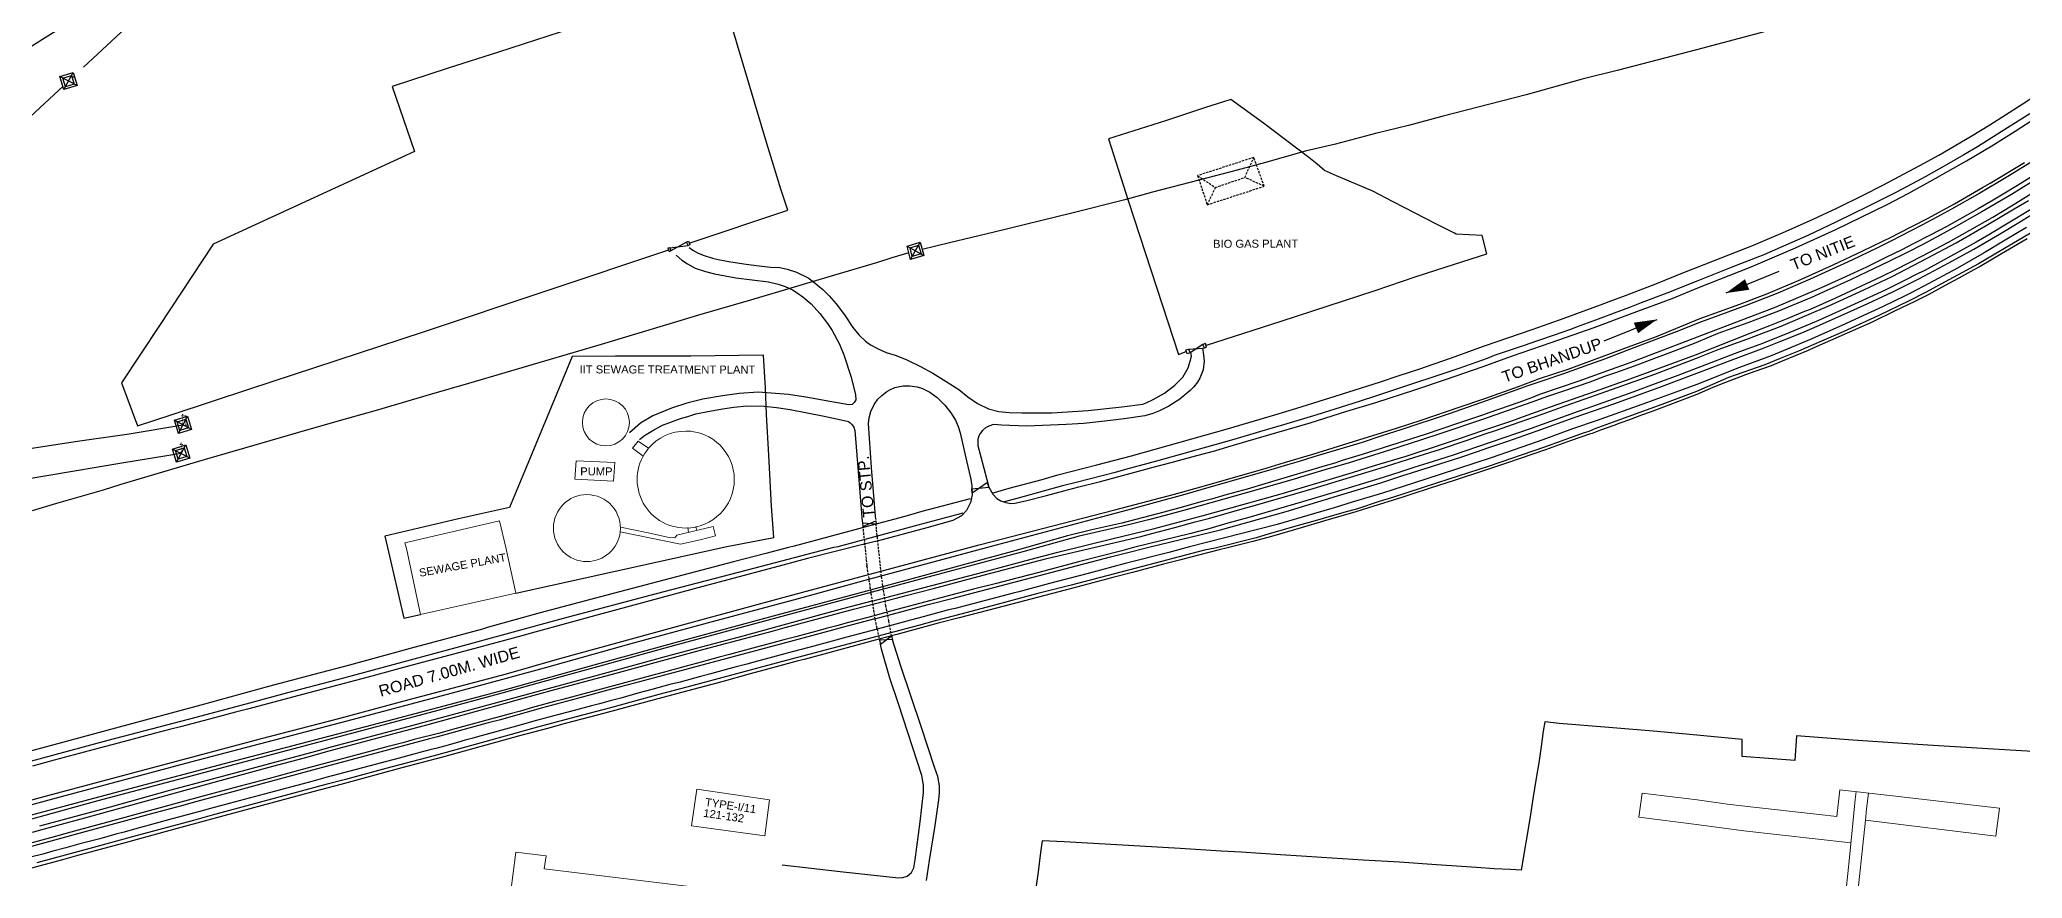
# Model space of a CAD drawing. Header units: millimetres. Extents: x 783 to 2788, y -521 to 1643.
# Drawn here: x 1667 to 2100.5, y 1050.4 to 1233.9 of the extents above; entities that cross this region are included whole.
import ezdxf

# ---------------------------------------------------------------- set-up
doc = ezdxf.new("R2010")
doc.units = ezdxf.units.MM
for name, pattern in [('ACAD_ISO04W100', [30, 24, -3, 0, -3]), ('DASHED', [0.75, 0.5, -0.25]), ('DOT2', [3.175, 0, -3.175])]:
    doc.linetypes.add(name, pattern=pattern)
doc.layers.add('Building', color=1, linetype='Continuous', lineweight=9)
doc.layers.add('Water Supply Line', color=5, linetype='Continuous', lineweight=50)
for name, color, linetype in [('Compound Wall', 203, 'Continuous'), ('Electric Pole', 7, 'Continuous'), ('Fencing', 7, 'FENCELINE3'), ('Gate', 3, 'Continuous'), ('H.T.Line', 96, 'ACAD_ISO04W100'), ('Huts', 8, 'DASHED'), ('Pipe Line', 211, 'Continuous'), ('Road', 7, 'Continuous'), ('Text Building', 7, 'Continuous'), ('Text Road', 3, 'Continuous'), ('Tower', 30, 'Continuous')]:
    doc.layers.add(name, color=color, linetype=linetype)
doc.styles.add('ROMAND', font='sanss___.ttf', dxfattribs={"height": 5})
doc.linetypes.add('FENCELINE3', pattern='A,0.5,-0.2,["X",Standard,S=0.1,R=0,X=-0.1,Y=-0.05],-0.25', length=0.95)

# ---------------------------------------------------------------- blocks, each defined once
blk = doc.blocks.new('ELEPOLE')
at = {"layer": 'Electric Pole', "color": 4, "linetype": 'Continuous'}
for points, const_width in [([(0, 10.1), (-1.5, 10.1)], 0.15), ([(0, 1.9), (0, 10.7)], 0.3), ([(0, 10.1), (1.5, 10.1)], 0.15)]:
    blk.add_lwpolyline(points, dxfattribs=dict(at, const_width=const_width))
at = {"layer": 'Electric Pole', "color": 16, "linetype": 'Continuous', "const_width": 0.15}
for points in [[(-1.4, 9.7), (-0.8, 9.7)], [(-1.4, 9.4), (-0.8, 9.4)], [(0.3, 11.4), (-0.3, 11.4)], [(0.3, 11.1), (-0.3, 11.1)], [(1.4, 9.7), (0.8, 9.7)], [(1.4, 9.4), (0.8, 9.4)]]:
    blk.add_lwpolyline(points, dxfattribs=at)
at = {"layer": 'Electric Pole', "color": 4, "linetype": 'Continuous'}
for points in [[(-1.1, 10.1), (-1.1, 9.4)], [(0, 10.7), (0, 11.4)], [(1.1, 10.1), (1.1, 9.4)]]:
    blk.add_lwpolyline(points, dxfattribs=at)
at = {"layer": 'Electric Pole', "color": 8, "linetype": 'Continuous', "const_width": 1.5}
blk.add_lwpolyline([(0, 0), (0, 1.9)], dxfattribs=at)
blk = doc.blocks.new('ARROWS')
blk.add_line((-0.25, 0), (0.25, 0))
blk.add_solid([(0.25, 0), (0.05, 0.05), (0.05, -0.05)])
at = {"flags": 1}
for tag in ['SLOPE', 'RATE']:
    blk.add_attdef(tag, (-0.3, -0.3), '', height=0.05, dxfattribs=at)
blk = doc.blocks.new('TOWER')
at = {"layer": 'Tower'}
for p, q in [((0, 0), (6, 6)), ((6, 0), (0, 6))]:
    blk.add_line(p, q, dxfattribs=at)
for points in [[(0, 6), (6, 6), (6, 0), (0, 0)], [(1, 5), (5, 5), (5, 1), (1, 1)]]:
    blk.add_lwpolyline(points, close=True, dxfattribs=at)
blk = doc.blocks.new('ACAD-Master Plan')
at = {"layer": 'Building'}
for points in [[(-629.37, 1421.62), (-631.67, 1423.18), (-632.89, 1421.67), (-630.55, 1419.93)], [(-679.21, 1385.25), (-682.33, 1399.67), (-682.63, 1400.96), (-661.93, 1405.74), (-660.57, 1399.9), (-658.37, 1389.9)], [(-635.52, 1404.39), (-629.84, 1403.17), (-624.89, 1402.14), (-623.61, 1402.06), (-623.2, 1402.59), (-615.27, 1404.52), (-614.71, 1402.48), (-618.12, 1401.58), (-622.35, 1400.62), (-635.57, 1403.33)], [(-620.76, 1404.33), (-620.61, 1403.22)], [(-619.04, 1404.52), (-618.85, 1403.65)], [(-658.37, 1389.9), (-679.21, 1385.25)], [(-366.47, 1335.28), (-389.85, 1337.9), (-400.19, 1339.31), (-412.84, 1340.92), (-412.13, 1346.15), (-400.08, 1344.69), (-393.46, 1343.74), (-388.42, 1343.17), (-373.42, 1341.5), (-369.55, 1341.06), (-368.91, 1346.91), (-356.71, 1345.53), (-333.98, 1342.92), (-334.8, 1336.79), (-363.28, 1340.28)], [(-365.34, 1346.51), (-365.49, 1344.76), (-366.8, 1332.09), (-368.23, 1318.07), (-368.51, 1315.85), (-369.13, 1309.42), (-369.85, 1303.24), (-371.41, 1288.17), (-371.74, 1283.51), (-372.76, 1275.08), (-374.38, 1260.7), (-376.46, 1242.61)], [(-362.61, 1346.2), (-363.02, 1342.71), (-363.28, 1340.28)], [(-365.95, 1315.55), (-365.41, 1320.41), (-363.28, 1340.28)], [(-659.71, 1323.06), (-658.36, 1333.27), (-651.76, 1332.47), (-652.2, 1329.59), (-596.43, 1322.82)]]:
    blk.add_lwpolyline(points, dxfattribs=at)
for points in [[(-629.37, 1421.62, -0.221444), (-621.24, 1425.4, -1), (-621.24, 1404.17, -0.637406)], [(-635.57, 1403.33, -0.381025), (-642.85, 1396.85, -1), (-642.85, 1411.49, -0.448199)]]:
    blk.add_lwpolyline(points, format="xyb", close=True, dxfattribs=at)
for points in [[(-645.23, 1418.87), (-636.78, 1418.51), (-637.03, 1414.4), (-645.5, 1414.89)], [(-618.82, 1347.06), (-619.99, 1339.03), (-603.98, 1336.85), (-602.92, 1344.68)]]:
    blk.add_lwpolyline(points, close=True, dxfattribs=at)
for start, end in [(90, 270), (270, 90)]:
    blk.add_arc((-638.71, 1427.29), 5.14, start, end, dxfattribs=at)
at = {"layer": 'Compound Wall'}
for points in [[(-620.52, 1466.54), (-598.91, 1473.72), (-600.37, 1478.12), (-603.51, 1488.3), (-614.08, 1523.84), (-618.1, 1522.62), (-636.05, 1516.79), (-646.02, 1513.53), (-662.16, 1508.31), (-673.21, 1504.8), (-685.4, 1500.78), (-680.55, 1486.6), (-724.55, 1466.28), (-736.28, 1448.51), (-744.6, 1435.97), (-741.1, 1426.57), (-733.52, 1429.01), (-716.54, 1434.66), (-678.55, 1447.1), (-624.96, 1465.07)], [(-658.37, 1389.9), (-612.28, 1400.12), (-602, 1402.11), (-602.51, 1408.97), (-603.09, 1420.11), (-603.59, 1429.04), (-603.81, 1434.89), (-604.22, 1441.99), (-620.14, 1441.82), (-636.62, 1441.81), (-646.07, 1441.71), (-656.17, 1417.45), (-659.79, 1408.69), (-670.92, 1406.18), (-687.03, 1402.38), (-686.49, 1399.93), (-682.89, 1384.46), (-679.21, 1385.25)]]:
    blk.add_lwpolyline(points, dxfattribs=at)
at = {"layer": 'Fencing', "linetype": 'FENCELINE3'}
for points in [[(-507.34, 1444.18), (-491.02, 1449.41), (-470.48, 1456.17), (-461.52, 1459.23), (-454.96, 1461.35), (-446.05, 1464.16), (-447.12, 1468.17), (-452.79, 1468.45), (-453.13, 1468.72), (-457.08, 1470.69), (-466.57, 1475.55), (-470.99, 1477.87), (-478.06, 1480.85), (-478.91, 1481.25), (-481.53, 1482.4), (-483.18, 1483.78), (-484.98, 1485.24), (-494.9, 1492.78), (-502.01, 1497.94), (-507.77, 1496.1), (-516.34, 1493.31), (-528.77, 1489.35), (-524.46, 1475.84), (-516.97, 1452.85), (-513.52, 1442.17), (-511.8, 1442.77)], [(-320.58, 1354.93), (-336.51, 1355.9), (-349.6, 1356.65), (-366.07, 1357.78), (-378.32, 1358.74), (-378.72, 1353.35), (-390.24, 1354.17), (-390.2, 1357.92), (-400.12, 1358.85), (-408.79, 1359.63), (-419.42, 1360.54), (-430.28, 1361.41), (-433.38, 1361.75), (-433.72, 1359.7), (-434.16, 1356.41), (-434.72, 1352.8), (-435.26, 1349.45), (-436.01, 1344.94), (-436.6, 1340.99), (-438.54, 1329.3), (-440.91, 1329.45), (-444.44, 1329.63), (-448.36, 1329.92), (-457.07, 1330.52), (-465.17, 1331.04), (-473.11, 1331.51), (-477.61, 1331.82), (-482.12, 1332.08), (-486.6, 1332.39), (-491.18, 1332.67), (-499.81, 1333.24), (-504.19, 1333.48), (-513.14, 1334.08), (-526.95, 1334.84), (-538.52, 1335.54), (-543.3, 1335.72), (-543.65, 1333.22), (-544.19, 1328.97), (-544.78, 1324.84)]]:
    blk.add_lwpolyline(points, dxfattribs=at)
at = {"layer": 'Gate'}
for points in [[(-624.75, 1465.52), (-625.14, 1465.43), (-624.87, 1464.69), (-624.5, 1464.8)], [(-624.75, 1465.52), (-620.68, 1465.99)], [(-624.75, 1465.52), (-624.5, 1464.8)], [(-621.04, 1466.73), (-624.5, 1464.8)], [(-621.04, 1466.73), (-620.67, 1466.92), (-620.36, 1466.15), (-620.68, 1465.99)], [(-620.68, 1465.99), (-621.04, 1466.73)], [(-508.16, 1444.3), (-510.95, 1442.53)], [(-507.81, 1443.58), (-507.34, 1443.75), (-507.58, 1444.59), (-508.16, 1444.3)], [(-507.81, 1443.58), (-508.16, 1444.3)], [(-510.95, 1442.53), (-511.6, 1442.3), (-511.88, 1443.18), (-511.28, 1443.33)], [(-511.28, 1443.33), (-508.25, 1443.55)], [(-511.28, 1443.33), (-510.95, 1442.53)], [(-508.25, 1443.55), (-507.81, 1443.58)]]:
    blk.add_lwpolyline(points, dxfattribs=at)
at = {"layer": 'Gate', "ltscale": 5}
for points in [[(-554.95, 1413.12), (-555.24, 1414.12), (-558.6, 1411.78), (-558.65, 1412.77), (-554.95, 1413.12)], [(-579.67, 1405.75), (-579.61, 1405.06), (-582.6, 1405.27), (-582.54, 1404.5), (-579.67, 1405.75)], [(-576.28, 1380.61), (-576.02, 1379.78), (-578.9, 1379.65), (-578.68, 1378.75), (-576.28, 1380.61)]]:
    blk.add_lwpolyline(points, dxfattribs=at)
at = {"layer": 'H.T.Line'}
for points in [[(-646.59, 1584.19), (-668.41, 1570.23), (-690.57, 1556.23), (-702.05, 1548.93), (-717.12, 1539.42), (-728.34, 1532.23), (-747.91, 1519.87), (-757.62, 1513.75), (-767.57, 1507.46), (-782.88, 1497.84), (-799.35, 1487.68), (-809.25, 1481.36), (-821.73, 1473.44), (-834.78, 1465.07), (-851.35, 1454.64), (-862.47, 1447.42), (-869.36, 1443.04)], [(-841.62, 1422.75), (-838.86, 1425.28), (-828, 1435.51), (-816.57, 1446.06), (-811.48, 1450.69), (-799.67, 1462.1), (-784.86, 1475.49), (-774.97, 1484.52), (-748.84, 1508.84), (-739.63, 1517.34), (-705.66, 1527.63), (-654.77, 1543.58), (-646.89, 1545.95), (-609.31, 1557.63), (-602.8, 1559.67)], [(-325.87, 1528.71), (-400.19, 1508.82), (-417.31, 1504.33), (-425.25, 1502.36), (-437.5, 1498.97), (-455.9, 1494.21), (-463.21, 1492.28), (-470.44, 1490.47), (-479.17, 1488.16), (-485.81, 1486.66), (-493.64, 1484.4), (-500.67, 1482.49), (-509.08, 1480.28), (-519.15, 1477.7), (-525.23, 1476), (-536.8, 1473.09), (-553.79, 1468.93), (-563.54, 1466.55), (-569.56, 1465.12)], [(-572.46, 1464.37), (-576.18, 1463.32), (-579.34, 1462.28), (-590.19, 1459.1), (-607.09, 1454.07), (-617.92, 1450.89), (-639.74, 1444.37), (-660.78, 1438.13), (-668.76, 1435.81), (-676.84, 1433.44), (-688.91, 1429.86), (-695.21, 1428.13), (-703.63, 1425.74), (-712.18, 1423.25), (-726.51, 1419.13), (-744.79, 1413.67), (-748.66, 1412.48), (-758.87, 1409.55), (-764.12, 1407.96)], [(-841.62, 1422.75), (-839.28, 1420.41), (-833.85, 1415.26), (-830.78, 1412.33), (-830.45, 1411.8), (-829.52, 1411.92), (-824.73, 1412.64), (-815.13, 1414.26), (-810.76, 1414.88), (-803.74, 1415.96), (-799.9, 1416.54), (-794.17, 1417.18), (-780.08, 1419.3), (-775.46, 1419.88), (-754.72, 1423.11), (-742.91, 1424.79), (-731.19, 1426.76), (-730.54, 1426.46)], [(-731.57, 1420.48), (-744.52, 1418.4), (-760.95, 1415.58), (-777.89, 1412.81), (-778.53, 1412.65), (-781.86, 1412.11), (-792.89, 1410.25), (-800.12, 1409.28), (-822.15, 1405.45), (-830.23, 1404.12), (-838.84, 1400.57), (-846.17, 1397.72), (-846.67, 1399.75), (-847.7, 1402.19), (-848.41, 1403.61), (-850.38, 1407.95)]]:
    blk.add_lwpolyline(points, dxfattribs=at)
at = {"layer": 'Huts'}
for points in [[(-497.03, 1485.26), (-509.3, 1481.29)], [(-498.99, 1480.89), (-497.03, 1485.26)], [(-494.73, 1478.96), (-497.03, 1485.26)], [(-509.3, 1481.29), (-505.44, 1478.69)], [(-509.3, 1481.29), (-507.21, 1474.91)], [(-507.21, 1474.91), (-494.73, 1478.96)], [(-505.44, 1478.69), (-507.21, 1474.91)], [(-505.44, 1478.69), (-498.99, 1480.89)], [(-494.73, 1478.96), (-498.99, 1480.89)]]:
    blk.add_lwpolyline(points, dxfattribs=at)
at = {"layer": 'Pipe Line'}
for points in [[(-554.25, 1411.84), (-550.53, 1412.92), (-543.3, 1414.83), (-539.9, 1415.79), (-531.35, 1418.04), (-523.75, 1419.99), (-502.56, 1425.98), (-492.46, 1428.96), (-487.62, 1430.42), (-480.38, 1432.66), (-469.52, 1436.12), (-465.23, 1437.55), (-460.95, 1438.94), (-454.04, 1441.33), (-446.55, 1444.02), (-436.18, 1447.61), (-432.44, 1448.92), (-429.16, 1450.1), (-424.98, 1451.63), (-421.19, 1453.05), (-419.35, 1453.76), (-415.77, 1455.09), (-409.14, 1457.63), (-402.87, 1460.14), (-400.2, 1461.18), (-387.72, 1466.09), (-380.76, 1469.05), (-374.69, 1471.76), (-369.4, 1474.27), (-363.77, 1477.04), (-359.51, 1479.17), (-351.36, 1483.49), (-347.26, 1485.78), (-340.14, 1489.93), (-336.1, 1492.43), (-329.26, 1496.76), (-314.32, 1506.66)], [(-327.35, 1494.81), (-332.19, 1491.73), (-338.81, 1487.61), (-341.79, 1485.8), (-345.55, 1483.64), (-350.04, 1481.12), (-351.98, 1480.06), (-356.64, 1477.59), (-362.78, 1474.51), (-369.64, 1471.16), (-375.89, 1468.22), (-379.34, 1466.67), (-385.5, 1463.99), (-390.61, 1461.96), (-393, 1461.06), (-399.95, 1458.3), (-406.71, 1455.57), (-412.35, 1453.44), (-414.89, 1452.45), (-418.23, 1451.21), (-422.29, 1449.67), (-425.54, 1448.5), (-428.01, 1447.58), (-431.37, 1446.37), (-435, 1445.14), (-437.88, 1444.12), (-440.99, 1443.09), (-444.45, 1441.93), (-445.97, 1441.29), (-452.2, 1439.11), (-458.34, 1437.01), (-461.47, 1436.02), (-464.72, 1434.9), (-468.63, 1433.61), (-470.38, 1433.01), (-473.73, 1431.97), (-476.76, 1430.99), (-483.21, 1428.96), (-490.54, 1426.74), (-495.81, 1425.21), (-501.39, 1423.56), (-507.36, 1421.86), (-518.3, 1418.81), (-525.1, 1416.98), (-527.37, 1416.32), (-535.87, 1414.13), (-538.82, 1413.4), (-548.57, 1410.72), (-551.59, 1409.88)], [(-327.08, 1473.84), (-336.27, 1468.32), (-339.05, 1466.74), (-343.14, 1464.43), (-350.45, 1460.49), (-351.59, 1459.91), (-354.91, 1458.29), (-358.99, 1456.2), (-368.23, 1451.97), (-373.57, 1449.56), (-376.34, 1448.4), (-380.67, 1446.62), (-386.4, 1444.34), (-390.84, 1442.73), (-399.96, 1439.22), (-404.27, 1437.59), (-410.63, 1435.25), (-414.13, 1433.92), (-422.72, 1430.84), (-426.06, 1429.71), (-436.6, 1425.9), (-453.67, 1420.05), (-458.96, 1418.35), (-461.84, 1417.47), (-464.88, 1416.46), (-468.7, 1415.25), (-479.04, 1412.1), (-486.39, 1409.88), (-498.14, 1406.48), (-502.68, 1405.24), (-506.87, 1404.03), (-510.81, 1403), (-523.31, 1399.92), (-525.9, 1399.21), (-535.38, 1396.76), (-544.06, 1394.46), (-550.54, 1392.78), (-553.3, 1392.08), (-558.35, 1390.77), (-577.25, 1385.8), (-580.06, 1384.99), (-585.64, 1383.52), (-588.52, 1382.73), (-590.25, 1382.29), (-592.85, 1381.54), (-596.34, 1380.62), (-597.17, 1380.37), (-599.77, 1379.71), (-602.98, 1378.86), (-604.97, 1378.31), (-611.67, 1376.53), (-613.93, 1375.89), (-617.84, 1374.82), (-621.15, 1373.95), (-626.16, 1372.58), (-628.13, 1372.03), (-635.16, 1370.18), (-648.15, 1366.65), (-649.94, 1366.19), (-654.73, 1364.89), (-657.36, 1364.12), (-659.64, 1363.55), (-672.26, 1360.1), (-675.04, 1359.32), (-680.6, 1357.88), (-683.07, 1357.21), (-686.62, 1356.29), (-689.8, 1355.41), (-705.9, 1351.11), (-712.26, 1349.39), (-718.97, 1347.63), (-730.02, 1344.66), (-746.31, 1340.21), (-755.7, 1337.67), (-760.17, 1336.43), (-780.48, 1330.91)], [(-764.11, 1337.61), (-759.33, 1338.94), (-751.81, 1341), (-731.99, 1346.48), (-724.36, 1348.57), (-711.5, 1352.07), (-704.57, 1353.93), (-699.24, 1355.4), (-683.92, 1359.54), (-678.37, 1361), (-671.22, 1362.94), (-660.62, 1365.89), (-657.3, 1366.84), (-649.87, 1368.88), (-637.54, 1372.16), (-627.11, 1375.01), (-617.52, 1377.58), (-602.06, 1381.69), (-599.52, 1382.4), (-584.55, 1386.41), (-575.24, 1388.84), (-573.05, 1389.44), (-567.39, 1390.91), (-556.19, 1393.86), (-542.27, 1397.49), (-521.69, 1402.34), (-519.31, 1403.01), (-514.31, 1404.32), (-509.84, 1405.54), (-506.66, 1406.36), (-500.11, 1408.2), (-496.13, 1409.33), (-494.38, 1409.82), (-488.02, 1411.67), (-484.02, 1412.82), (-469.4, 1417.28), (-462.02, 1419.61), (-456.23, 1421.47), (-450.4, 1423.42), (-446.41, 1424.79), (-443.99, 1425.59), (-440.42, 1426.8), (-433.73, 1429.19), (-428.97, 1430.94), (-424.79, 1432.36), (-419.8, 1434.11), (-409.36, 1437.86), (-403.08, 1440.25), (-400.23, 1441.36), (-395.47, 1443.24), (-389.25, 1445.47), (-381.74, 1448.38), (-379.14, 1449.45), (-376.62, 1450.51), (-370.63, 1453.11), (-363.64, 1456.28), (-357.46, 1459.25), (-349.76, 1463.2), (-343.45, 1466.61), (-342.05, 1467.35), (-336.85, 1470.35), (-330.73, 1474), (-327.65, 1475.85)], [(-322.85, 1483.56), (-329.08, 1479.71), (-332.4, 1477.68), (-335.36, 1475.93), (-338.66, 1474.01), (-345.46, 1470.19), (-349.16, 1468.25), (-352.81, 1466.35), (-355.33, 1465.06), (-358.65, 1463.42), (-363.06, 1461.28), (-365.91, 1459.95), (-369.21, 1458.42), (-372.93, 1456.73), (-377.88, 1454.59), (-383.27, 1452.39), (-388.97, 1450.19), (-400.09, 1445.97), (-414.01, 1440.65), (-415.63, 1440), (-418.88, 1438.86), (-423.32, 1437.24), (-425.93, 1436.32), (-434.52, 1433.38), (-436.27, 1432.69), (-439.04, 1431.68), (-445.65, 1429.4), (-447.04, 1428.9), (-452.03, 1427.19), (-456.14, 1425.84), (-459.55, 1424.68), (-465.5, 1422.77), (-467.1, 1422.24), (-473.34, 1420.26), (-477.69, 1418.93), (-479.32, 1418.4), (-481.44, 1417.81), (-484.32, 1416.91), (-488.29, 1415.72), (-494.62, 1413.87), (-498.49, 1412.71), (-502.85, 1411.52), (-506.25, 1410.51), (-508.35, 1409.97), (-513.2, 1408.6), (-516.72, 1407.62), (-525.91, 1405.23), (-532.46, 1403.75), (-538.07, 1402.42), (-548.48, 1399.39), (-570.69, 1393.36), (-583.3, 1389.96), (-601.35, 1385.13), (-622.83, 1379.29), (-640.02, 1374.54), (-660.96, 1368.71), (-685.16, 1362.28), (-719.68, 1353.24), (-734.57, 1349.32), (-748.54, 1345.57), (-772.04, 1339.31)], [(-327.1, 1479.78), (-331.35, 1477.14), (-337.81, 1473.37), (-343.35, 1470.21), (-346.91, 1468.26), (-350.75, 1466.23), (-354.02, 1464.54), (-358.46, 1462.32), (-362.87, 1460.2), (-366.53, 1458.5), (-371.69, 1456.15), (-375.07, 1454.64), (-382.28, 1451.64), (-388.97, 1449.07), (-395.57, 1446.71), (-400.38, 1444.73), (-404.76, 1443.02), (-409.44, 1441.25), (-413.83, 1439.6), (-417.96, 1438.11), (-420.34, 1437.3), (-423.53, 1436.13), (-429.31, 1434.13), (-432.83, 1432.95), (-436.23, 1431.7), (-447.01, 1427.94), (-456.09, 1424.89), (-460.59, 1423.41), (-467.11, 1421.31), (-476.15, 1418.47), (-481.48, 1416.91), (-485.88, 1415.59), (-488.42, 1414.78), (-498.38, 1411.92), (-511.59, 1408.25), (-516.42, 1406.94), (-520.08, 1405.99), (-524.69, 1404.81), (-535.22, 1402.43), (-547.56, 1398.98), (-567.21, 1393.73), (-603.24, 1384.04), (-624.53, 1378.26), (-640.51, 1373.83), (-649.09, 1371.51), (-661.14, 1368.09), (-676.27, 1364.01), (-732.44, 1349.11), (-749.76, 1344.46), (-764.8, 1340.37)], [(-324.56, 1485.79), (-331.78, 1481.33), (-334.35, 1479.78), (-338.28, 1477.45), (-344.44, 1473.94), (-347.64, 1472.17), (-350.94, 1470.41), (-357.7, 1466.94), (-360.65, 1465.49), (-366.22, 1462.82), (-370.4, 1460.87), (-375.4, 1458.61), (-382.47, 1455.58), (-388.97, 1453.03), (-399.92, 1449.04), (-404.09, 1447.32), (-409.69, 1445.23), (-415.44, 1443.01), (-420.35, 1441.16), (-423.87, 1439.89), (-429.3, 1437.95), (-433.63, 1436.49), (-437.1, 1435.27), (-446.22, 1431.99), (-454.33, 1429.18), (-464.9, 1425.68), (-469, 1424.38), (-473.36, 1422.92), (-483.92, 1419.73), (-487.11, 1418.73), (-489.67, 1417.99), (-493.28, 1416.89), (-506.89, 1413.02), (-512.07, 1411.52), (-518.04, 1409.88), (-524.66, 1408.12), (-530.42, 1406.57), (-555.57, 1399.83), (-581.31, 1392.89), (-596.68, 1388.72), (-616.56, 1383.35), (-633.23, 1378.81), (-652.19, 1373.55), (-672.35, 1368.02), (-694.28, 1362.23), (-709.81, 1358.15), (-729.55, 1352.93), (-758.89, 1345.07), (-773.12, 1341.22)], [(-579.89, 1384.29), (-576.12, 1385.34), (-568.22, 1387.42), (-562.46, 1388.89), (-528.37, 1397.87), (-525.42, 1398.6), (-519.69, 1400.08), (-504.34, 1403.82), (-489.98, 1407.82), (-478.69, 1411.21), (-469.26, 1414.1), (-464.45, 1415.64), (-462.54, 1416.23), (-451.74, 1419.72), (-448.12, 1420.92), (-445.87, 1421.72), (-441.48, 1423.21), (-437.77, 1424.49), (-435.07, 1425.44), (-427, 1428.35), (-418.3, 1431.33), (-408.46, 1434.94), (-400.16, 1438.05), (-392.07, 1441.14), (-385.39, 1443.62), (-382.13, 1444.89), (-377.18, 1446.9), (-373.32, 1448.56), (-366.47, 1451.63), (-362.76, 1453.3), (-357.29, 1455.87), (-354.37, 1457.32), (-351.6, 1458.73), (-345.01, 1462.19), (-339.58, 1465.23), (-333.98, 1468.51), (-329.76, 1471), (-326.88, 1472.78)], [(-328.07, 1469.9), (-332.71, 1467.16), (-337.34, 1464.36), (-343.15, 1461.06), (-349.45, 1457.66), (-353.28, 1455.67), (-354.72, 1454.94), (-359.4, 1452.66), (-362.12, 1451.42), (-368.41, 1448.48), (-375.52, 1445.35), (-380.39, 1443.29), (-383.9, 1441.89), (-390.79, 1439.27), (-400.18, 1435.61), (-403.15, 1434.5), (-411.15, 1431.55), (-422.19, 1427.62), (-427.32, 1425.86), (-433.84, 1423.45), (-444.88, 1419.64), (-456.25, 1415.86), (-461.86, 1414.08), (-468.88, 1411.82), (-475.55, 1409.82), (-479.42, 1408.63), (-483.96, 1407.27), (-491.9, 1404.98), (-511.1, 1400.05), (-515.59, 1398.86), (-525.14, 1396.4), (-533.26, 1394.2), (-541.7, 1392.01), (-548.42, 1390.24), (-549.67, 1389.95), (-562.36, 1386.61), (-563.78, 1386.25), (-569.32, 1384.74), (-572.07, 1384.05), (-576.11, 1382.95), (-577.22, 1382.67), (-580.8, 1381.69), (-586.04, 1380.29), (-593.2, 1378.3), (-599.06, 1376.82), (-603.08, 1375.7), (-605.53, 1375.06), (-607.88, 1374.42), (-610.2, 1373.8), (-615, 1372.5), (-615.77, 1372.27), (-618.04, 1371.69), (-622.48, 1370.49), (-624.71, 1369.93), (-628.64, 1368.85), (-631.73, 1368.03), (-635.45, 1366.99), (-637.8, 1366.36), (-640.13, 1365.72), (-641.84, 1365.28), (-645.34, 1364.31), (-649.01, 1363.35), (-654.44, 1361.9), (-658.26, 1360.82), (-666.81, 1358.47), (-668.03, 1358.11), (-669.45, 1357.75), (-671.15, 1357.29), (-673.99, 1356.47), (-675.59, 1356.05), (-677.23, 1355.65), (-679.39, 1355.08), (-680.39, 1354.81), (-680.96, 1354.64), (-683.89, 1353.85), (-699.91, 1349.57), (-701.68, 1349.08), (-703.83, 1348.53), (-708.78, 1347.17), (-713.4, 1345.94), (-721.08, 1343.93), (-725.17, 1342.79), (-726.96, 1342.34), (-734.32, 1340.31), (-736.49, 1339.74), (-739.34, 1338.96), (-740.76, 1338.59), (-744.05, 1337.65), (-745.83, 1337.2), (-749.38, 1336.2), (-753.71, 1335.05), (-756.77, 1334.21), (-759.62, 1333.45), (-761.85, 1332.83), (-764.49, 1332.14)], [(-327.88, 1467.45), (-333.52, 1464.15), (-338.16, 1461.39), (-339.57, 1460.68), (-342.89, 1458.85), (-345.02, 1457.71), (-349.56, 1455.21), (-352.45, 1453.75), (-356.79, 1451.68), (-361.8, 1449.24), (-374.54, 1443.59), (-375.78, 1443.02), (-381.51, 1440.68), (-383.92, 1439.68), (-387.49, 1438.45), (-389.54, 1437.72), (-393.86, 1436.04), (-396.63, 1434.9), (-400.14, 1433.37), (-402.81, 1432.35), (-407.4, 1430.63), (-410.32, 1429.56), (-412.24, 1428.87), (-414.85, 1427.89), (-416.95, 1427.13), (-418.32, 1426.58), (-421.19, 1425.6), (-423.02, 1424.88), (-423.63, 1424.7), (-427.61, 1423.32), (-433.23, 1421.31), (-441.53, 1418.44), (-446.55, 1416.77), (-453, 1414.68), (-458.71, 1412.8), (-462.23, 1411.69), (-464.47, 1410.94), (-471.91, 1408.57), (-474.72, 1407.73), (-481.76, 1405.67), (-486.65, 1404.26), (-493.18, 1402.36), (-497.24, 1401.2), (-502.76, 1399.87), (-504.61, 1399.41), (-510.78, 1397.8), (-512.98, 1397.21), (-516.78, 1396.25), (-523.58, 1394.42), (-527.85, 1393.35), (-536.63, 1391.04), (-553.3, 1386.68), (-561.47, 1384.51), (-566.03, 1383.33), (-575.11, 1380.9), (-576.28, 1380.61), (-577.34, 1380.3), (-579.02, 1379.89), (-583.52, 1378.63), (-595.32, 1375.45), (-596.65, 1375.11), (-603.1, 1373.34), (-607.17, 1372.28), (-613.38, 1370.56), (-623.27, 1367.93), (-628.16, 1366.6), (-640.3, 1363.33), (-647.64, 1361.4), (-651.46, 1360.34), (-657.56, 1358.74), (-662.83, 1357.25), (-674.45, 1354.05), (-683.35, 1351.73), (-696.67, 1348.07), (-702.76, 1346.43), (-708.21, 1345), (-722.27, 1341.2), (-726.57, 1340.01), (-731.67, 1338.66), (-735.69, 1337.57), (-743.31, 1335.47), (-754.44, 1332.47), (-757.52, 1331.61), (-769.2, 1328.47)], [(-327.18, 1468.66), (-335.36, 1463.88), (-338.56, 1461.95), (-346.82, 1457.53), (-350.17, 1455.72), (-353.7, 1453.88), (-360.37, 1450.67), (-368.15, 1447.13), (-372.91, 1445.06), (-377.9, 1442.86), (-381.89, 1441.28), (-385.25, 1439.89), (-393.24, 1437.1), (-400.19, 1434.05), (-407.81, 1431.22), (-416.04, 1428.2), (-422.48, 1425.87), (-423.75, 1425.33), (-424.78, 1424.98), (-433.45, 1421.9), (-445.55, 1417.71), (-456.87, 1414.07), (-466.92, 1410.8), (-469.62, 1409.95), (-474.38, 1408.4), (-477.34, 1407.6), (-484.15, 1405.6), (-487.29, 1404.73), (-493.86, 1402.83), (-496.5, 1402.04), (-505.44, 1399.79), (-507.8, 1399.37), (-522.76, 1395.41), (-536.99, 1391.7), (-544.22, 1389.83), (-548.07, 1388.81), (-553.45, 1387.4), (-560.77, 1385.43), (-566.67, 1383.9), (-570.35, 1382.89), (-577.01, 1381.11), (-579.45, 1380.44), (-599.26, 1375.19), (-620.97, 1369.36), (-627.16, 1367.75), (-637.67, 1364.87), (-645.22, 1362.87), (-653.62, 1360.6), (-665.14, 1357.4), (-676.55, 1354.29), (-686.83, 1351.57), (-695.65, 1349.16), (-699.93, 1348.03), (-712.62, 1344.61), (-724.81, 1341.36), (-728.87, 1340.22), (-741.19, 1336.9), (-751.57, 1334.06), (-763.1, 1330.94)], [(-580.56, 1388.19), (-556.31, 1394.54), (-545.74, 1397.37), (-539.86, 1398.89), (-527.79, 1401.88), (-519.06, 1403.98), (-508.06, 1406.89), (-503.04, 1408.28), (-491.06, 1411.65), (-485.97, 1413.16), (-480.56, 1414.8), (-475.43, 1416.35), (-470.65, 1417.83), (-463.72, 1419.94), (-455.55, 1422.58), (-452.05, 1423.74), (-446.92, 1425.49), (-440.59, 1427.66), (-437.22, 1428.84), (-432.12, 1430.67), (-422.5, 1434.03), (-414.7, 1436.82), (-408.18, 1439.2), (-400.41, 1442.09), (-388.49, 1446.79), (-384.19, 1448.47), (-380.15, 1450.11), (-376.53, 1451.6), (-375.27, 1452.1), (-369.72, 1454.55), (-359.79, 1459.23), (-356.51, 1460.8), (-350.92, 1463.67), (-345.14, 1466.74), (-342.1, 1468.43), (-335.45, 1472.23), (-331.35, 1474.7), (-322.5, 1480.11)], [(-559.07, 1410.6), (-569.62, 1407.78), (-573.34, 1406.73), (-581.56, 1404.49), (-597.55, 1400.21), (-598.74, 1399.93), (-603.75, 1398.64), (-610.83, 1396.78), (-638.48, 1389.49), (-653.06, 1385.61), (-664.36, 1382.51), (-665.69, 1382.08), (-681.51, 1377.84), (-694.73, 1374.19), (-702.6, 1372.11), (-712.47, 1369.48), (-727.28, 1365.42), (-745.16, 1360.61), (-765.64, 1355.06)], [(-765.32, 1352.98), (-747.52, 1357.74), (-728.27, 1362.82), (-716.54, 1365.9), (-708.23, 1368.18), (-695.97, 1371.44), (-671.46, 1378.02), (-647.94, 1384.45), (-627.6, 1389.83), (-606.09, 1395.45), (-588.87, 1399.98), (-587.91, 1400.15), (-584.38, 1401.08), (-570.41, 1404.9), (-560.61, 1407.54)]]:
    blk.add_lwpolyline(points, dxfattribs=at)
at = {"layer": 'Pipe Line', "linetype": 'Continuous'}
for points in [[(-580.56, 1388.19), (-586.98, 1386.51), (-591.78, 1385.17), (-600.8, 1382.73), (-608.44, 1380.62), (-616.5, 1378.5), (-625.49, 1376.07), (-639.33, 1372.26), (-653.54, 1368.45), (-667.72, 1364.54), (-682.04, 1360.68), (-698.52, 1356.3), (-702.21, 1355.26), (-722.31, 1349.91), (-734.1, 1346.75), (-747.11, 1343.14), (-762.55, 1338.98)], [(-579.89, 1384.29), (-587.06, 1382.44), (-589.17, 1381.84), (-597.53, 1379.6), (-618.51, 1373.98), (-632.45, 1370.23), (-637.49, 1368.9), (-645.19, 1366.84), (-652.89, 1364.74), (-661.77, 1362.25), (-664.41, 1361.56), (-675.5, 1358.48), (-677.26, 1358.05), (-689.24, 1354.82), (-699.9, 1351.98), (-712.02, 1348.69), (-720.29, 1346.49), (-728.15, 1344.36), (-731.51, 1343.43), (-735.1, 1342.47), (-739.45, 1341.27), (-754.78, 1337.1), (-768.82, 1333.25)]]:
    blk.add_lwpolyline(points, dxfattribs=at)
at = {"layer": 'Road'}
for points in [[(-775.49, 1341.65), (-760.75, 1345.63), (-713.98, 1358.12), (-697.07, 1362.54), (-681.7, 1366.66), (-676.21, 1368.1), (-660.41, 1372.31), (-648.75, 1375.6), (-620.36, 1383.45), (-598.89, 1389.29), (-557.05, 1400.53), (-527.44, 1408.13), (-514.37, 1411.57), (-508.61, 1413.23), (-495.03, 1417.08), (-490.29, 1418.5), (-484.11, 1420.31), (-474.03, 1423.45), (-465.81, 1426.06), (-460.43, 1427.81), (-451.9, 1430.69), (-446.54, 1432.53), (-439.13, 1435.18), (-434.53, 1436.88), (-428.3, 1438.94), (-415.06, 1443.8), (-409, 1446.08), (-399.66, 1449.92), (-390.72, 1453.18), (-384.86, 1455.44), (-377.92, 1458.37), (-370.32, 1461.74), (-363.86, 1464.82), (-357.5, 1467.91), (-356.14, 1468.59), (-349.68, 1471.92), (-343.8, 1475.12), (-337.65, 1478.7), (-335.99, 1479.63), (-328.51, 1484.19)], [(-508.25, 1443.55), (-508, 1442.11), (-507.87, 1440.66), (-508.12, 1438.81), (-508.79, 1437), (-509.31, 1436.12), (-510.15, 1435.05), (-510.91, 1434.3), (-513.17, 1432.36), (-515.61, 1430.82), (-517.65, 1429.81), (-519.07, 1429.22), (-520.84, 1428.75), (-525.37, 1428.09), (-529.6, 1427.54), (-534.2, 1427.07), (-538.06, 1426.81), (-546.64, 1426.46), (-552.17, 1426.66), (-553.94, 1426.83), (-554.95, 1426.49), (-555.67, 1426.09), (-556.38, 1425.55), (-556.87, 1424.88), (-557.14, 1424.35), (-557.39, 1423.53), (-557.4, 1422.21), (-555.42, 1414.77), (-554.95, 1413.12), (-554.11, 1411.6), (-553.2, 1410.64), (-552.35, 1410.16), (-551.23, 1409.74), (-550.14, 1409.53), (-549.27, 1409.6), (-546.94, 1410.16), (-542.35, 1411.31), (-538.59, 1412.34), (-535.3, 1413.16), (-530.56, 1414.38), (-519.01, 1417.5), (-515.1, 1418.51), (-509.51, 1420.04), (-505.52, 1421.09), (-503.42, 1421.75), (-498.74, 1423.09), (-494.23, 1424.39), (-484.71, 1427.21), (-476.65, 1429.73), (-470.32, 1431.65), (-461.79, 1434.41), (-455.12, 1436.67), (-447.09, 1439.47), (-440.42, 1441.87), (-432.02, 1444.74), (-422.58, 1448.05), (-414.62, 1451.02), (-405.54, 1454.43), (-399.96, 1456.74), (-388.25, 1461.34), (-378.54, 1465.51), (-369.76, 1469.48), (-358.51, 1474.99), (-353.97, 1477.35), (-349.2, 1479.97), (-341.2, 1484.51), (-335.67, 1487.78), (-330.55, 1491), (-321.08, 1497.15)], [(-620.49, 1465.57), (-619.68, 1464.99), (-618.52, 1464.33), (-617.18, 1463.8), (-615.36, 1463.24), (-614.17, 1462.96), (-611.85, 1462.46), (-608.57, 1461.99), (-605.83, 1461.63), (-602.74, 1461.27), (-600.63, 1461.16), (-599.05, 1460.82), (-597, 1460.18), (-594.5, 1458.9), (-593.27, 1458.06), (-591.25, 1456.35), (-589.88, 1455), (-588.37, 1453.22), (-586.55, 1450.85), (-584.73, 1448.06), (-583.32, 1446.35), (-581.9, 1445.1), (-580.82, 1444.27), (-579.18, 1443.37), (-577.4, 1442.57), (-575.46, 1441.99), (-573.01, 1441.04), (-569.89, 1439.5), (-567.19, 1438.03), (-564.88, 1436.6), (-561.56, 1434.46), (-559.57, 1432.89), (-557.45, 1431.44), (-555.02, 1430.28), (-552.78, 1429.66), (-550.53, 1429.43), (-547.77, 1429.35), (-541.21, 1429.4), (-533.27, 1429.93), (-525.88, 1430.71), (-521.31, 1431.27), (-520.59, 1431.54), (-519.03, 1432.3), (-516.53, 1433.72), (-514.29, 1435.46), (-512.55, 1437.19), (-511.96, 1438.21), (-511.41, 1439.22), (-510.91, 1440.71), (-510.64, 1441.78), (-510.81, 1442.62)], [(-623.32, 1463.87), (-622.11, 1462.77), (-620.88, 1461.95), (-619.15, 1461.07), (-616.9, 1460.31), (-614.95, 1459.79), (-610.26, 1458.89), (-603.17, 1458.03), (-601, 1457.57), (-599.5, 1457.02), (-597.92, 1456.33), (-596.87, 1455.66), (-595.61, 1454.76), (-593.79, 1453.21), (-591.93, 1451.13), (-590.25, 1448.92), (-589.25, 1447.4), (-587.65, 1444.39), (-586.69, 1442.09), (-585.07, 1437.21), (-584.1, 1433.31), (-584.07, 1432.23), (-584.42, 1431.68), (-584.84, 1431.23), (-585.58, 1431.13), (-590.95, 1432.07), (-594.51, 1432.73), (-598.77, 1433.36), (-605.41, 1433.92), (-609.55, 1433.65), (-613.17, 1433.1), (-617.53, 1432.36), (-621, 1431.51), (-624.33, 1430.41), (-628.42, 1428.7), (-631.13, 1427.1), (-633.53, 1425)], [(-579.7, 1406.13), (-579.83, 1407.58), (-580.02, 1410.35), (-580.6, 1417.39), (-581.26, 1427.02), (-581.14, 1428.29), (-580.78, 1429.65), (-580.05, 1431.23), (-579.21, 1432.38), (-578.39, 1433.19), (-577.28, 1434.07), (-576.48, 1434.48), (-575.5, 1434.94), (-573.67, 1435.3), (-572.26, 1435.32), (-570.64, 1435.08), (-569.47, 1434.68), (-567.9, 1433.93), (-566.23, 1432.73), (-564.56, 1431.06), (-563.26, 1429.39), (-562.25, 1427.76), (-561.65, 1426.38), (-561.24, 1424.98), (-559.86, 1418.88), (-559, 1415.14), (-558.68, 1413.47), (-558.59, 1411.43), (-558.95, 1409.8), (-559.88, 1408), (-560.95, 1406.84), (-562.82, 1405.84), (-568.53, 1404.25), (-579.38, 1401.32), (-582.21, 1400.62)], [(-631.35, 1423.52), (-630.23, 1424.41), (-628.42, 1425.55), (-626.34, 1426.66), (-624.35, 1427.44), (-622.38, 1428.16), (-620.79, 1428.6), (-619.02, 1429.14), (-616.79, 1429.61), (-613.21, 1430.28), (-610.74, 1430.66), (-607.87, 1430.91), (-604.12, 1430.84), (-601.42, 1430.55), (-598.42, 1430.08), (-591.33, 1428.76), (-587.29, 1427.87), (-585.67, 1427.49), (-585.27, 1427.22), (-584.82, 1426.76), (-584.5, 1426.22), (-584.27, 1425.55), (-584.01, 1421.93), (-582.63, 1405.63), (-582.61, 1405.44)], [(-582.21, 1400.62), (-594.63, 1397.53), (-600.01, 1396.04), (-619.38, 1390.88), (-640.39, 1385.19), (-654.25, 1381.39), (-657.05, 1380.58), (-668.46, 1377.52), (-682.17, 1373.88), (-689.11, 1371.98), (-690.94, 1371.51), (-699.79, 1369.13), (-704.76, 1367.86), (-717.1, 1364.54), (-719.66, 1363.91), (-724.3, 1362.65), (-731.7, 1360.71), (-734.14, 1360.07), (-737.49, 1359.23), (-744.29, 1357.39), (-750.62, 1355.71), (-759.38, 1353.37), (-764.05, 1352.08)], [(-600.16, 1330.46), (-587.44, 1329.05), (-574.7, 1327.68), (-573.79, 1327.7), (-572.84, 1328), (-571.91, 1328.78), (-571.35, 1329.81), (-571.07, 1331.59), (-569.97, 1339.89), (-569.22, 1346.3), (-569.25, 1347.9), (-569.63, 1350.05), (-574.74, 1365.69), (-576.63, 1371.36), (-578.46, 1377.68), (-578.68, 1378.75)], [(-568.58, 1327.07), (-567.92, 1331.45), (-566.72, 1339.08), (-565.91, 1344.7), (-565.72, 1346.21), (-565.73, 1347.76), (-566.13, 1349.79), (-566.85, 1351.89), (-569.75, 1360.72), (-574.24, 1373.99), (-576, 1379.71)]]:
    blk.add_lwpolyline(points, dxfattribs=at)
at = {"layer": 'Road', "linetype": 'DASHED'}
for points in [[(-582.61, 1405.44), (-581.65, 1395.83), (-579.89, 1384.29), (-578.68, 1378.75)], [(-576.21, 1380.4), (-576.84, 1383.84), (-577.48, 1387.11), (-578.44, 1393.61), (-579.51, 1403.93), (-579.61, 1405.06)]]:
    blk.add_lwpolyline(points, dxfattribs=at)
at = {"layer": 'Road', "linetype": 'DOT2', "ltscale": 5}
blk.add_lwpolyline([(-579.7, 1406.13), (-578.72, 1394.71), (-577.48, 1387.11), (-576, 1379.71)], dxfattribs=at)
at = {"layer": 'Road', "linetype": 'DOT2'}
for points in [[(-582.51, 1404.28), (-582.21, 1400.62)], [(-582.21, 1400.62), (-581.65, 1395.83), (-581.01, 1391.06), (-580.81, 1389.96), (-580.56, 1388.19)], [(-580.56, 1388.19), (-580, 1385.06), (-579.89, 1384.29)], [(-578.93, 1379.91), (-579.4, 1382.14), (-579.89, 1384.29)]]:
    blk.add_lwpolyline(points, dxfattribs=at)
at = {"layer": 'Tower'}
for points in [[(-572.84, 1465.82), (-570.01, 1466.74), (-569.2, 1463.83), (-572.07, 1462.9), (-572.46, 1464.37)], [(-572.46, 1464.37), (-572.84, 1465.82)], [(-572.84, 1465.82), (-569.2, 1463.83)], [(-572.07, 1462.9), (-570.01, 1466.74)]]:
    blk.add_lwpolyline(points, dxfattribs=at)
blk.add_lwpolyline([(-570.36, 1466.1), (-569.78, 1464.15), (-571.72, 1463.56), (-572.19, 1465.46)], close=True, dxfattribs=at)
for p, xscale, yscale, zscale, rotation in [((-731.19, 1426.76), 0.2043049005703693, 0.2036755092160259, 0.2048201848886699, 0.05764584534227973), ((-730.54, 1426.46), 0.204304857992528, 0.2036614882977764, 0.2048092712467632, 0.05537997092187093), ((-731.57, 1420.48), 0.2047479088881353, 0.2051257713522499, 0.2047946399153598, 359.911382788784)]:
    blk.add_blockref('ELEPOLE', p, dxfattribs=dict(xscale=xscale, yscale=yscale, zscale=zscale, rotation=rotation))
at = {"layer": 'Text Road', "linetype": 'Continuous', "zscale": 24.93440742497292}
for p, xscale, yscale, rotation in [((-388, 1457.94), 24.93429770238325, 24.93429770238319, 202.1819606366927), ((-414.62, 1447.49), 24.93429770238324, 24.93429770238318, 22.01509742076939)]:
    blk.add_blockref('ARROWS', p, dxfattribs=dict(at, xscale=xscale, yscale=yscale, rotation=rotation))
at = {"layer": 'Tower', "xscale": 0.4986994981610158, "yscale": 0.4986994981610157, "zscale": 0.4987010544790358, "rotation": 17.04342286842514}
for p in [(-757.2, 1500.11), (-732.18, 1424.89), (-732.56, 1418.61)]:
    blk.add_blockref('TOWER', p, dxfattribs=at)
at = {"layer": 'Text Building', "style": 'ROMAND'}
for s, rotation, p in [('BIO GAS PLANT', 0.1966, (-505.93, 1465.49)), ('IIT SEWAGE TREATMENT PLANT', 359.9507, (-644.46, 1438.01)), ('PUMP  ', 359.9617, (-644.31, 1415.7))]:
    blk.add_text(s, height=1.75, rotation=rotation, dxfattribs=at).set_placement(p)
at = {"layer": 'Text Building', "linetype": 'Continuous', "style": 'ROMAND'}
for s, rotation, p in [('SEWAGE PLANT', 10.3621, (-679.38, 1393.49)), ('TYPE-I/11', 351.6532, (-617.12, 1343.4)), ('121-132', 351.6532, (-617.49, 1341.03))]:
    blk.add_text(s, height=1.75, rotation=rotation, dxfattribs=at).set_placement(p)
at = {"layer": 'Text Road', "linetype": 'Continuous', "style": 'ROMAND'}
for s, rotation, p in [('TO NITIE', 21.5818, (-379.02, 1460.5)), ('TO STP.', 95.4974, (-579.93, 1406.57)), ('ROAD 7.00M. WIDE', 15.8062, (-687.94, 1367.23))]:
    blk.add_text(s, height=2.5, rotation=rotation, dxfattribs=at).set_placement(p)
at = {"layer": 'Text Road', "style": 'ROMAND'}
blk.add_text('TO BHANDUP', height=2.5, rotation=19.3145, dxfattribs=at).set_placement((-442.22, 1435.94))

msp = doc.modelspace()

# ---------------------------------------------------------------- block references
at = {"layer": 'Water Supply Line'}
msp.add_blockref('ACAD-Master Plan', (2429.51, -277.14), dxfattribs=at)

doc.saveas('drawing.dxf')
